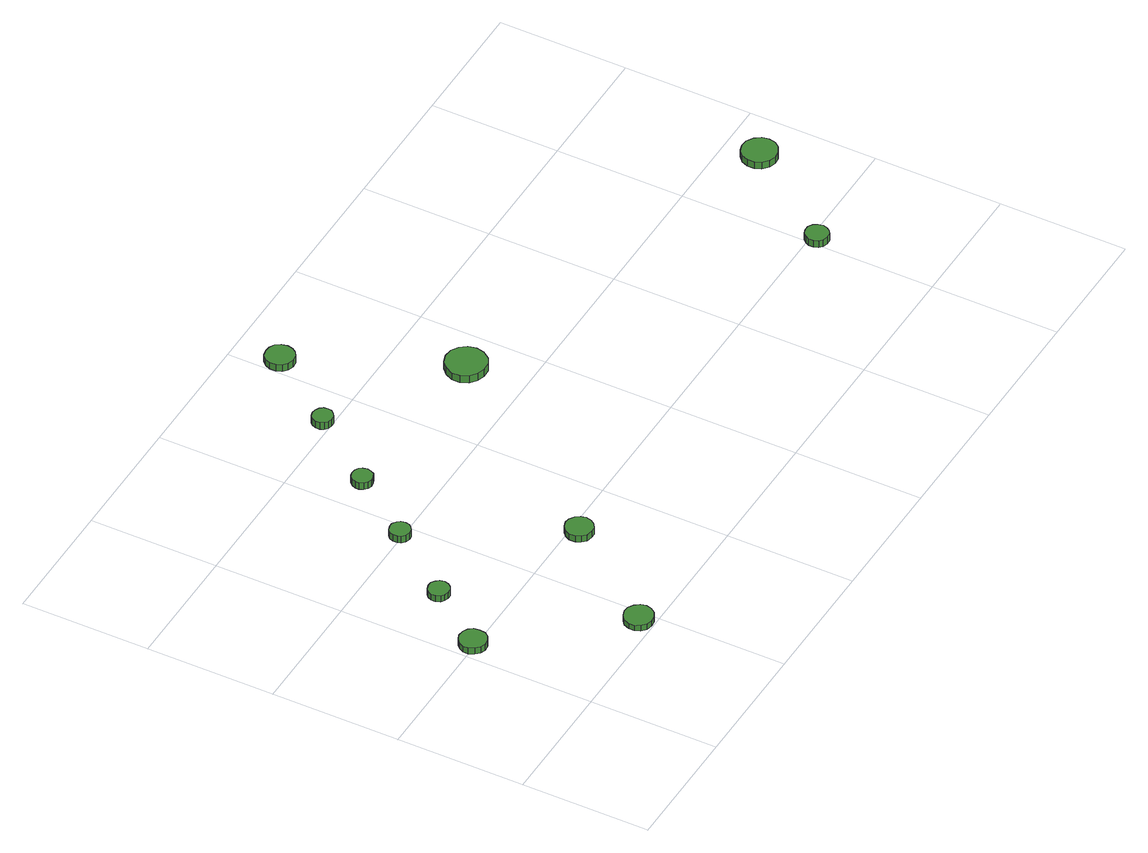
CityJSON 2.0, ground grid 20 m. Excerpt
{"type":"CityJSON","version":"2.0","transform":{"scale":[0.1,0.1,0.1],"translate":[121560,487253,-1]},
"CityObjects":{
"tree1":{"type":"SolitaryVegetationObject","attributes":{"function":"something"},"geometry":[{"type":"MultiSurface","lod":"1","boundaries":[[[0,1,2,3,4,5,6,7,8,9,10,11,12,13,14]],[[15,16,17,18,19,20,21,22,23,24,25,26,27,28,29]],[[0,29,28,1]],[[1,28,27,2]],[[2,27,26,3]],[[3,26,25,4]],[[4,25,24,5]],[[5,24,23,6]],[[6,23,22,7]],[[7,22,21,8]],[[8,21,20,9]],[[9,20,19,10]],[[10,19,18,11]],[[11,18,17,12]],[[12,17,16,13]],[[13,16,15,14]],[[14,15,29,0]]]}]},
"tree2":{"type":"SolitaryVegetationObject","attributes":{"function":"something"},"geometry":[{"type":"MultiSurface","lod":"1","boundaries":[[[30,31,32,33,34,35,36,37,38,39,40,41,42,43,44]],[[45,46,47,48,49,50,51,52,53,54,55,56,57,58,59]],[[30,59,58,31]],[[31,58,57,32]],[[32,57,56,33]],[[33,56,55,34]],[[34,55,54,35]],[[35,54,53,36]],[[36,53,52,37]],[[37,52,51,38]],[[38,51,50,39]],[[39,50,49,40]],[[40,49,48,41]],[[41,48,47,42]],[[42,47,46,43]],[[43,46,45,44]],[[44,45,59,30]]]}]},
"tree3":{"type":"SolitaryVegetationObject","attributes":{"function":"something"},"geometry":[{"type":"MultiSurface","lod":"1","boundaries":[[[60,61,62,63,64,65,66,67,68,69,70,71,72,73,74]],[[75,76,77,78,79,80,81,82,83,84,85,86,87,88,89]],[[60,89,88,61]],[[61,88,87,62]],[[62,87,86,63]],[[63,86,85,64]],[[64,85,84,65]],[[65,84,83,66]],[[66,83,82,67]],[[67,82,81,68]],[[68,81,80,69]],[[69,80,79,70]],[[70,79,78,71]],[[71,78,77,72]],[[72,77,76,73]],[[73,76,75,74]],[[74,75,89,60]]]}]},
"tree4":{"type":"SolitaryVegetationObject","attributes":{"function":"something"},"geometry":[{"type":"MultiSurface","lod":"1","boundaries":[[[90,91,92,93,94,95,96,97,98,99,100,101,102,103,104]],[[105,106,107,108,109,110,111,112,113,114,115,116,117,118,119]],[[90,119,118,91]],[[91,118,117,92]],[[92,117,116,93]],[[93,116,115,94]],[[94,115,114,95]],[[95,114,113,96]],[[96,113,112,97]],[[97,112,111,98]],[[98,111,110,99]],[[99,110,109,100]],[[100,109,108,101]],[[101,108,107,102]],[[102,107,106,103]],[[103,106,105,104]],[[104,105,119,90]]]}]},
"tree5":{"type":"SolitaryVegetationObject","attributes":{"function":"something"},"geometry":[{"type":"MultiSurface","lod":"1","boundaries":[[[120,121,122,123,124,125,126,127,128,129,130,131,132,133,134]],[[135,136,137,138,139,140,141,142,143,144,145,146,147,148,149]],[[120,149,148,121]],[[121,148,147,122]],[[122,147,146,123]],[[123,146,145,124]],[[124,145,144,125]],[[125,144,143,126]],[[126,143,142,127]],[[127,142,141,128]],[[128,141,140,129]],[[129,140,139,130]],[[130,139,138,131]],[[131,138,137,132]],[[132,137,136,133]],[[133,136,135,134]],[[134,135,149,120]]]}]},
"tree6":{"type":"SolitaryVegetationObject","attributes":{"function":"something"},"geometry":[{"type":"MultiSurface","lod":"1","boundaries":[[[150,151,152,153,154,155,156,157,158,159,160,161,162,163,164]],[[165,166,167,168,169,170,171,172,173,174,175,176,177,178,179]],[[150,179,178,151]],[[151,178,177,152]],[[152,177,176,153]],[[153,176,175,154]],[[154,175,174,155]],[[155,174,173,156]],[[156,173,172,157]],[[157,172,171,158]],[[158,171,170,159]],[[159,170,169,160]],[[160,169,168,161]],[[161,168,167,162]],[[162,167,166,163]],[[163,166,165,164]],[[164,165,179,150]]]}]},
"tree7":{"type":"SolitaryVegetationObject","attributes":{"function":"something"},"geometry":[{"type":"MultiSurface","lod":"1","boundaries":[[[180,181,182,183,184,185,186,187,188,189,190,191,192,193,194]],[[195,196,197,198,199,200,201,202,203,204,205,206,207,208,209]],[[180,209,208,181]],[[181,208,207,182]],[[182,207,206,183]],[[183,206,205,184]],[[184,205,204,185]],[[185,204,203,186]],[[186,203,202,187]],[[187,202,201,188]],[[188,201,200,189]],[[189,200,199,190]],[[190,199,198,191]],[[191,198,197,192]],[[192,197,196,193]],[[193,196,195,194]],[[194,195,209,180]]]}]},
"tree8":{"type":"SolitaryVegetationObject","attributes":{"function":"something"},"geometry":[{"type":"MultiSurface","lod":"1","boundaries":[[[210,211,212,213,214,215,216,217,218,219,220,221,222,223,224]],[[225,226,227,228,229,230,231,232,233,234,235,236,237,238,239]],[[210,239,238,211]],[[211,238,237,212]],[[212,237,236,213]],[[213,236,235,214]],[[214,235,234,215]],[[215,234,233,216]],[[216,233,232,217]],[[217,232,231,218]],[[218,231,230,219]],[[219,230,229,220]],[[220,229,228,221]],[[221,228,227,222]],[[222,227,226,223]],[[223,226,225,224]],[[224,225,239,210]]]}]},
"tree9":{"type":"SolitaryVegetationObject","attributes":{"function":"something"},"geometry":[{"type":"MultiSurface","lod":"1","boundaries":[[[240,241,242,243,244,245,246,247,248,249,250,251,252,253,254]],[[255,256,257,258,259,260,261,262,263,264,265,266,267,268,269]],[[240,269,268,241]],[[241,268,267,242]],[[242,267,266,243]],[[243,266,265,244]],[[244,265,264,245]],[[245,264,263,246]],[[246,263,262,247]],[[247,262,261,248]],[[248,261,260,249]],[[249,260,259,250]],[[250,259,258,251]],[[251,258,257,252]],[[252,257,256,253]],[[253,256,255,254]],[[254,255,269,240]]]}]},
"tree10":{"type":"SolitaryVegetationObject","attributes":{"function":"something"},"geometry":[{"type":"MultiSurface","lod":"1","boundaries":[[[270,271,272,273,274,275,276,277,278,279,280,281,282,283,284]],[[285,286,287,288,289,290,291,292,293,294,295,296,297,298,299]],[[270,299,298,271]],[[271,298,297,272]],[[272,297,296,273]],[[273,296,295,274]],[[274,295,294,275]],[[275,294,293,276]],[[276,293,292,277]],[[277,292,291,278]],[[278,291,290,279]],[[279,290,289,280]],[[280,289,288,281]],[[281,288,287,282]],[[282,287,286,283]],[[283,286,285,284]],[[284,285,299,270]]]}]},
"tree11":{"type":"SolitaryVegetationObject","attributes":{"function":"something"},"geometry":[{"type":"MultiSurface","lod":"1","boundaries":[[[300,301,302,303,304,305,306,307,308,309,310,311,312,313,314]],[[315,316,317,318,319,320,321,322,323,324,325,326,327,328,329]],[[300,329,328,301]],[[301,328,327,302]],[[302,327,326,303]],[[303,326,325,304]],[[304,325,324,305]],[[305,324,323,306]],[[306,323,322,307]],[[307,322,321,308]],[[308,321,320,309]],[[309,320,319,310]],[[310,319,318,311]],[[311,318,317,312]],[[312,317,316,313]],[[313,316,315,314]],[[314,315,329,300]]]}]}
},
"vertices":[
[48,204,17],[47,213,17],[42,220,17],[34,224,17],[25,225,17],[17,222,17],[11,216,17],[7,208,17],[7,200,17],[11,192,17],[17,186,17],[25,183,17],[34,184,17],[42,188,17],[47,195,17],[47,195,6],[42,188,6],[34,184,6],[25,183,6],[17,186,6],[11,192,6],[7,200,6],[7,208,6],[11,216,6],[17,222,6],[25,225,6],[34,224,6],[42,220,6],[47,213,6],[48,204,6],
[115,297,17],[113,304,17],[109,309,17],[103,313,17],[97,313,17],[90,311,17],[85,307,17],[82,300,17],[82,294,17],[85,287,17],[90,283,17],[97,281,17],[103,281,17],[109,285,17],[113,290,17],[113,290,6],[109,285,6],[103,281,6],[97,281,6],[90,283,6],[85,287,6],[82,294,6],[82,300,6],[85,307,6],[90,311,6],[97,313,6],[103,313,6],[109,309,6],[113,304,6],[115,297,6],
[207,24,16],[205,33,16],[199,40,16],[191,45,16],[182,46,16],[173,43,16],[166,37,16],[162,28,16],[162,19,16],[166,11,16],[173,4,16],[182,2,16],[191,3,16],[199,7,16],[205,15,16],[205,15,6],[199,7,6],[191,3,6],[182,2,6],[173,4,6],[166,11,6],[162,19,6],[162,28,6],[166,37,6],[173,43,6],[182,46,6],[191,45,6],[199,40,6],[205,33,6],[207,24,6],
[197,404,18],[196,411,18],[192,416,18],[186,420,18],[180,420,18],[173,418,18],[168,414,18],[166,408,18],[166,401,18],[168,395,18],[173,391,18],[180,388,18],[186,389,18],[192,393,18],[196,398,18],[196,398,6],[192,393,6],[186,389,6],[180,388,6],[173,391,6],[168,395,6],[166,401,6],[166,408,6],[168,414,6],[173,418,6],[180,420,6],[186,420,6],[192,416,6],[196,411,6],[197,404,6],
[329,187,17],[327,195,17],[322,202,17],[314,207,17],[306,208,17],[297,205,17],[291,199,17],[287,191,17],[287,182,17],[291,174,17],[297,168,17],[306,166,17],[314,166,17],[322,171,17],[327,178,17],[327,178,6],[322,171,6],[314,166,6],[306,166,6],[297,168,6],[291,174,6],[287,182,6],[287,191,6],[291,199,6],[297,205,6],[306,208,6],[314,207,6],[322,202,6],[327,195,6],[329,187,6],
[271,505,18],[269,512,18],[266,517,18],[260,520,18],[253,521,18],[247,519,18],[242,514,18],[239,508,18],[239,502,18],[242,496,18],[247,491,18],[253,489,18],[260,490,18],[266,493,18],[269,499,18],[269,499,6],[266,493,6],[260,490,6],[253,489,6],[247,491,6],[242,496,6],[239,502,6],[239,508,6],[242,514,6],[247,519,6],[253,521,6],[260,520,6],[266,517,6],[269,512,6],[271,505,6],
[349,611,25],[348,618,25],[344,623,25],[338,626,25],[332,627,25],[325,625,25],[321,621,25],[318,615,25],[318,608,25],[321,602,25],[325,598,25],[332,596,25],[338,596,25],[344,600,25],[348,605,25],[348,605,12],[344,600,12],[338,596,12],[332,596,12],[325,598,12],[321,602,12],[318,608,12],[318,615,12],[321,621,12],[325,625,12],[332,627,12],[338,626,12],[344,623,12],[348,618,12],[349,611,12],
[439,725,25],[437,734,25],[432,742,25],[424,746,25],[415,747,25],[406,745,25],[399,738,25],[396,730,25],[396,721,25],[399,712,25],[406,706,25],[415,703,25],[424,704,25],[432,709,25],[437,716,25],[437,716,13],[432,709,13],[424,704,13],[415,703,13],[406,706,13],[399,712,13],[396,721,13],[396,730,13],[399,738,13],[406,745,13],[415,747,13],[424,746,13],[432,742,13],[437,734,13],[439,725,13],
[563,490,24],[560,503,24],[552,513,24],[541,520,24],[528,521,24],[516,517,24],[506,508,24],[500,496,24],[500,483,24],[506,471,24],[516,463,24],[528,459,24],[541,460,24],[552,466,24],[560,477,24],[560,477,11],[552,466,11],[541,460,11],[528,459,11],[516,463,11],[506,471,11],[500,483,11],[500,496,11],[506,508,11],[516,517,11],[528,521,11],[541,520,11],[552,513,11],[560,503,11],[563,490,11],
[1026,188,22],[1024,196,22],[1020,202,22],[1014,206,22],[1006,206,22],[999,204,22],[994,199,22],[991,192,22],[991,185,22],[994,178,22],[999,173,22],[1006,171,22],[1014,171,22],[1020,175,22],[1024,181,22],[1024,181,10],[1020,175,10],[1014,171,10],[1006,171,10],[999,173,10],[994,178,10],[991,185,10],[991,192,10],[994,199,10],[999,204,10],[1006,206,10],[1014,206,10],[1020,202,10],[1024,196,10],[1026,188,10],
[1149,342,23],[1147,353,23],[1140,362,23],[1130,368,23],[1119,369,23],[1109,366,23],[1100,358,23],[1096,348,23],[1096,337,23],[1100,327,23],[1109,319,23],[1119,316,23],[1130,317,23],[1140,322,23],[1147,331,23],[1147,331,11],[1140,322,11],[1130,317,11],[1119,316,11],[1109,319,11],[1100,327,11],[1096,337,11],[1096,348,11],[1100,358,11],[1109,366,11],[1119,369,11],[1130,368,11],[1140,362,11],[1147,353,11],[1149,342,11]
]}
